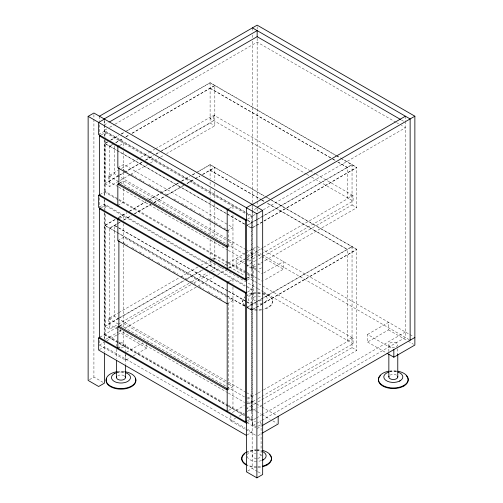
<?xml version="1.0" encoding="UTF-8"?>
<svg xmlns="http://www.w3.org/2000/svg" width="503" height="503" viewBox="0 0 503 503"><rect width="100%" height="100%" fill="white"/><g stroke="black" fill="none" stroke-linecap="round" stroke-linejoin="round"><path stroke-width="0.38" stroke-dasharray="2.52 1.89" d="M250.947 294.739L251.374 294.418M104.171 125.008L108.246 122.65M106.888 128.9L104.171 130.472L246.3 212.53M109.61 127.328L114.37 124.581M115.049 124.191L257.152 42.145L395.88 122.242M98.651 134.565L104.429 131.226L245.382 212.606M101.367 134.823L105.221 132.597L246.766 214.316M130.038 174.723L109.692 186.468L104.957 183.74L104.957 143.368L107.673 141.802M110.383 140.236L118.526 135.54M121.236 133.974L124.631 132.012M125.31 131.623L210.103 82.668L335.74 155.207M107.673 141.984L104.957 143.55L226.52 213.737M111.062 140.029L118.526 135.722M121.236 134.15L124.631 132.195M127.341 130.629L210.103 82.85L335.74 155.389M113.747 143.764L109.692 146.103L109.692 186.468M115.797 142.575L123.254 138.268M125.97 136.703L129.359 134.747M132.075 133.176L214.831 85.397L214.831 125.769L166.669 153.572M109.692 146.285L113.747 143.94M115.797 142.758L123.254 138.451M125.97 136.885L129.359 134.93M132.075 133.358L214.831 85.579M119.764 145.442L123.619 143.217L123.619 147.926M117.84 167.801L123.619 164.462L227.532 224.457M118.155 186.802L108.635 181.313L108.635 175.849L118.136 170.366M121.525 168.404L137.803 159.005M140.519 157.439L148.662 152.742M149.341 152.346L154.767 149.215M155.446 148.825L213.781 115.143L309.603 170.467M109.692 176.452L114.42 173.724L227.859 239.214M214.831 115.753L210.103 118.482L305.874 173.78M108.635 181.313L118.136 175.83M118.815 175.434L123.562 172.692M124.241 172.303L141.877 162.123M145.266 160.161L153.409 155.465M156.119 153.899L158.835 152.327M161.551 150.762L213.781 120.607L213.781 115.143M104.957 183.74L123.952 172.774M124.631 172.384L142.267 162.199M145.656 160.243L153.119 155.93M155.836 154.364L159.904 152.019M160.583 151.623L210.103 123.034L214.831 125.769M130.717 174.327L147.675 164.538M150.391 162.972L159.885 157.489M160.564 157.099L163.959 155.138M99.934 194.529L105.221 191.48L118.362 199.069M120.242 182.809L123.619 180.854L227.532 240.849M99.292 207.041L104.429 204.073L245.382 285.452M101.367 207.664L105.221 205.438L246.766 287.163M117.84 205.438L123.619 202.099L123.619 188.443M189.053 283.302L109.692 329.125L104.957 326.397L104.957 225.319L115.13 219.446M118.526 217.491L126.662 212.788M129.378 211.222L145.656 201.822M149.051 199.867L178.898 182.633M181.608 181.067L189.071 176.76M192.46 174.799L195.856 172.843M196.535 172.454L210.103 164.619L264.421 195.975M115.13 219.629L104.957 225.501L226.52 295.689M118.526 217.673L126.662 212.97M129.378 211.405L145.656 202.005M149.051 200.049L160.583 193.391M161.262 192.995L178.898 182.815M181.608 181.25L189.75 176.547M192.46 174.981L195.856 173.026M198.566 171.46L210.103 164.802L264.421 196.157M119.764 218.289L123.619 216.064L123.619 219.987M120.544 221.785L109.692 228.054L109.692 329.125M123.254 220.22L131.396 215.523M134.106 213.951L151.07 204.161M153.78 202.596L164.632 196.333M167.348 194.762L183.626 185.362M187.022 183.406L194.479 179.099M195.158 178.71L199.911 175.968M202.621 174.396L214.831 167.348L214.831 180.847M109.692 228.236L120.544 221.968M123.933 220.012L131.396 215.705M134.785 213.744L151.07 204.344M153.78 202.778L165.311 196.12M165.99 195.73L183.626 185.544M187.022 183.589L194.479 179.282M195.158 178.892L199.911 176.151M202.621 174.579L214.831 167.53M117.84 240.648L123.619 237.309L227.532 297.304M229.117 208.575L232.971 206.349L232.971 210.902M256.499 208.242L252.418 210.6L252.418 425.796L255.82 423.834M255.14 214.492L252.418 216.064L246.979 212.92M263.302 209.782L405.405 127.737L401.325 125.385M227.186 230.934L232.971 227.595L228.217 224.854M247.514 219.201L252.16 216.516L246.061 212.995M255.719 220.226L246.898 225.319L251.632 228.054L255.7 225.702M256.398 219.836L352.043 164.619L352.043 204.985L256.398 260.208M257.077 219.629L246.898 225.501L251.632 228.236L255.7 225.885M257.756 219.239L352.043 164.802M256.379 225.313L356.772 167.348L356.772 207.714L257.737 264.892M256.379 225.495L356.772 167.53L340.493 158.131M227.186 247.325L232.971 243.986L228.217 241.239M118.155 329.459L108.635 323.963L108.635 318.5L118.136 313.017M118.815 312.627L179.86 277.379M180.539 276.99L198.176 266.804M200.892 265.238L209.707 260.152M210.386 259.755L213.781 257.8L244.722 275.663M109.692 319.109L114.42 316.381L227.859 381.871M213.479 259.183L214.831 258.404M108.635 323.963L118.136 318.481M118.815 318.091L183.935 280.492M184.614 280.102L202.25 269.922M205.639 267.961L213.781 263.264M104.957 326.397L184.324 280.573M187.034 279.008L203.319 269.608M206.029 268.042L210.103 265.691L214.831 268.42L214.831 263.729M191.769 281.737L207.368 272.733M210.763 270.771L214.831 268.42M99.934 337.186L117.117 327.264M119.808 325.711L191.228 284.478M193.919 282.925L209.588 273.877M212.279 272.324L221.144 267.206M224.514 265.257L244.911 253.481M245.59 253.091L255.801 247.199M246.898 255.675L251.632 252.94L246.879 250.198M352.043 194.969L347.309 197.698L347.309 167.348L338.481 162.249M257.448 250.796L247.954 256.279L247.954 261.742L257.448 256.26M258.127 250.406L262.874 247.665M263.553 247.275L353.093 195.573L353.093 201.037L263.553 252.732M228.469 267.829L232.971 265.232L232.971 214.203M105.529 339.418L118.45 331.961M119.129 331.565L121.845 329.999M125.247 328.038L197.321 286.427M198 286.031L214.316 276.612M217.717 274.651L227.916 268.759M228.595 268.369L246.275 258.158M246.954 257.769L255.794 252.663M99.437 340.506L99.437 345.058L104.184 342.317M106.9 340.751L117.073 334.879M117.752 334.489L120.469 332.917L146.75 348.095L146.75 344.304M246.231 264.396L236.121 258.561L236.121 266.144L244.263 261.447M246.979 259.881L255.794 254.788M258.127 255.87L262.874 253.128M99.292 349.698L104.429 346.73L245.382 428.103M255.719 260.598L246.898 265.691L251.632 268.42L257.058 265.288M229.117 281.422L232.971 279.196L232.971 283.906M117.84 348.095L123.619 344.756L123.619 331.1M247.514 278.084L251.368 275.858L251.368 216.975L247.426 214.699M247.017 280.19L252.16 277.222L247.413 274.481M126.404 352.257L142.682 342.857M263.767 272.953L283.434 261.591L283.434 269.18L263.767 280.536M89.421 379.677L93.916 377.08L104.429 383.154M99.437 345.058L125.725 360.236L130.472 357.495M133.188 355.929L146.75 348.095M227.186 303.781L232.971 300.442L228.217 297.694M247.514 292.042L252.16 289.363L246.061 285.842M255.719 302.177L246.898 307.27L251.632 310.005L255.7 307.654M256.398 301.787L352.043 246.571L352.043 347.642L256.398 402.859M257.077 301.58L246.898 307.452L251.632 310.188L255.7 307.836M257.756 301.184L352.043 246.747M256.379 307.264L356.772 249.299L356.772 350.371L257.737 407.549M256.379 307.446L356.772 249.482L270.532 199.691M227.186 389.982L232.971 386.644L228.217 383.896M246.898 398.326L251.632 395.597L246.879 392.849M352.043 337.626L347.309 340.355L347.309 249.299L267.156 203.023M257.448 393.453L247.954 398.936L247.954 404.399L257.448 398.917M258.127 393.063L262.874 390.315M263.553 389.926L353.093 338.23L353.093 343.694L263.553 395.389M228.469 410.486L232.971 407.889L232.971 287.043M232.223 412.567L244.433 405.519M247.149 403.953L251.896 401.212L255.939 403.544M367.548 334.438L388.58 322.297L388.58 329.886L367.548 342.027L367.548 334.438L392.491 348.837M258.127 398.521L262.874 395.779M255.719 403.255L246.898 408.342L251.632 411.077L257.058 407.939M230.864 415.629L230.864 420.942L235.611 418.2M239.007 416.239L244.433 413.108M247.149 411.542L251.896 408.801L255.939 411.133M247.514 420.734L251.368 418.509L251.368 289.816L247.426 287.54M247.017 422.847L252.16 419.879L247.413 417.138M255.82 418.37L252.418 420.332L246.979 417.194M256.499 417.98L261.258 415.226M261.937 414.837L405.405 332.011M256.499 423.438L261.258 420.69M261.937 420.301L405.405 337.475L405.405 121.695M257.152 428.531L261.233 426.173M247.017 434.988L252.16 432.02L246.061 428.499M257.832 435.724L261.22 433.768M247.658 471.041L252.16 468.444L257.417 471.474M255.354 300.819L254.449 300.398A4.458 2.578 0 0 1 255.543 296.361M396.54 375.156L395.635 374.729A4.458 2.578 0 0 0 390.234 375.068M124.222 375.76L123.317 375.339A4.458 2.578 0 0 0 117.916 375.672M401.325 119.921L404.041 121.493M396.559 122.638L398.602 123.813M336.419 155.597L340.493 157.948M341.172 158.344L356.772 167.348M336.419 155.779L339.814 157.741M210.103 88.132L332.37 158.722M333.049 159.111L335.086 160.287M210.103 88.314L335.086 160.47M337.802 162.041L347.309 167.53M310.282 170.857L315.362 173.793M316.041 174.183L353.093 195.573M306.553 174.17L310.961 176.716M311.64 177.106L353.093 201.037M352.043 204.985L356.772 207.714M267.137 197.547L269.853 199.113M270.532 199.509L356.772 249.299M265.1 196.554L269.853 199.295M210.103 170.083L261.044 199.496M261.723 199.886L264.44 201.451M210.103 170.266L261.044 199.678M261.723 200.068L264.44 201.634M267.156 203.206L347.309 249.482M247.558 220.232L251.632 222.59L251.632 268.42M247.558 220.415L251.632 222.772M104.957 143.368L226.52 213.555M227.199 213.945L244.86 224.143M227.199 214.127L244.86 224.325M257.152 246.42L413.516 336.696M122.965 169.549L127.718 172.296M131.113 174.252L136.546 177.389M139.262 178.961L144.021 181.702M148.775 184.45L153.528 187.198M156.244 188.763L161.677 191.901M165.072 193.862L169.146 196.214M173.9 198.955L178.659 201.703M181.376 203.275L187.487 206.802M190.203 208.368L194.957 211.115M199.031 213.467L203.784 216.215M207.865 218.566L212.618 221.307M215.334 222.879L221.446 226.407M224.162 227.978L225.52 228.758M252.418 249.148L261.258 254.254M261.912 254.631L410.134 340.204M257.825 254.392L283.434 269.18M388.58 329.886L407.449 340.783M408.128 341.172L413.516 344.285M228.538 239.604L246.2 249.802M108.635 175.849L246.219 255.279M118.834 187.198L227.563 249.972M228.243 250.362L244.552 259.781M246.904 264.785L257.014 270.62M257.693 271.01L262.409 273.733M236.121 266.144L246.231 271.985M246.904 272.375L257.014 278.209M257.693 278.599L262.409 281.322M367.548 342.027L386.423 352.924M119.022 199.446L227.532 262.094M228.217 262.491L244.798 272.06M247.426 273.582L251.368 275.858M104.429 191.932L117.985 199.76M118.664 200.15L227.765 263.138M228.437 263.528L244.703 272.922M247.08 277.027L353.093 338.23M210.103 261.139L257.272 288.37M257.649 288.59L263.082 291.727M263.39 291.903L353.093 343.694M352.043 347.642L356.772 350.371M227.859 290.816L114.42 225.319L114.42 316.381M228.538 291.206L246.2 301.404M246.879 301.794L251.632 304.541L251.632 411.077M114.42 225.501L227.859 290.998M228.538 291.388L246.2 301.586M246.879 301.976L251.632 304.724M104.957 225.319L226.52 295.506M227.199 295.896L244.86 306.094M227.199 296.078L244.86 306.277M122.965 242.396L127.718 245.137M131.792 247.495L136.546 250.236M139.262 251.808L144.021 254.549M148.096 256.901L152.849 259.649M157.602 262.39L161.677 264.748M164.393 266.313L170.504 269.841M173.221 271.413L177.98 274.154M181.376 276.116L187.487 279.649M190.203 281.215L195.636 284.352M199.031 286.314L203.784 289.055M207.865 291.407L212.618 294.154M215.334 295.726L221.446 299.254M228.538 382.261L246.2 392.459M123.619 323.511L227.532 383.506M108.635 318.5L246.219 397.936M256.612 403.934L261.327 406.657M262.006 407.046L276.832 415.61M118.834 329.849L227.563 392.629M228.243 393.019L244.552 402.438M256.612 411.523L261.327 414.246M262.006 414.635L270.092 419.307M272.789 420.86L276.832 423.199M118.362 341.719L105.221 334.137L105.221 213.285M119.022 342.103L227.532 404.752M228.217 405.141L244.798 414.717M247.426 416.233L251.368 418.509M104.429 334.589L117.985 342.411M118.664 342.807L227.765 405.795M228.437 406.185L244.703 415.572M104.171 334.74L118.45 342.983M119.129 343.379L244.257 415.623M246.979 422.652L255.801 427.751M230.864 420.942L245.018 429.109M245.697 429.499L255.801 435.34M258.07 471.858L261.359 473.751M405.405 116.206L405.405 120.915M397.772 348.742L397.772 354.238M388.85 344.693L388.85 351.76M263.729 293.23A14.87 8.582 0 0 1 272.544 301.071L272.544 301.655M261.082 423.733L261.082 455.907M257.152 26.722L257.152 29.073M257.152 38.247L257.152 200.911M257.152 201.665L257.152 205.614M257.152 208.726L257.152 212.75M253.216 266.389L253.216 298.562M252.418 27.879L252.418 31.802M252.418 34.946L252.418 38.083M252.418 41.221L252.418 202.854M252.418 203.64L252.418 210.021M252.16 205.897L252.16 211.449M252.16 212.235L252.16 468.444M251.896 401.212L251.896 408.801M242.811 301.071L242.811 301.655M228.236 230.33L228.236 246.721M228.236 303.171L228.236 389.372M214.831 183.953L214.831 187.902M214.831 190.995L214.831 200.433M214.831 203.508L214.831 223.936M214.831 224.722L214.831 238.038M214.831 241.17L214.831 259.818M213.781 257.8L213.781 259.359M210.103 82.668L210.103 123.034M210.103 164.619L210.103 178.879M210.103 182.004L210.103 185.148M210.103 188.26L210.103 197.685M210.103 200.816L210.103 221.968M210.103 222.678L210.103 235.285M210.103 239.101L210.103 258.001M210.103 261L210.103 265.691M125.725 353.408L125.725 360.236M125.454 345.429L125.454 351.704M125.454 354.841L125.454 364.26M123.619 151.566L123.619 171.492M123.619 172.265L123.619 184.827M123.619 223.653L123.619 244.364M123.619 245.099L123.619 327.491M120.469 329.125L120.469 332.917M116.533 349.227L116.533 358.645M114.42 145.876L114.42 173.724M105.221 132.597L105.221 137.306M105.221 140.444L105.221 191.48M105.221 205.438L105.221 210.147M104.429 120.607L104.429 137.162M104.429 140.306L104.429 196.893M104.429 200.037L104.429 210.254M104.429 213.398L104.429 339.902M104.429 342.285L104.429 352.502M104.171 120.506L104.171 124.43M104.171 125.216L104.171 136.2M104.171 139.337L104.171 195.83M104.171 198.968L104.171 209.173M104.171 212.31L104.171 338.645M99.437 116.206L99.437 120.915M99.437 124.838L99.437 134.251M99.437 197.805L99.437 207.223M93.916 114.59L93.916 118.519M93.916 119.305L93.916 377.08M261.485 299.964A4.458 2.578 0 0 1 257.567 301.196M257.781 296.047A4.458 2.578 0 0 1 260.001 296.424L260.906 296.845A4.458 2.578 0 0 1 261.591 297.386M261.485 267.791A4.458 2.578 0 0 1 257.567 269.023M256.417 268.923A4.458 2.578 0 0 1 255.354 268.646L254.449 268.225A4.458 2.578 0 0 1 255.543 264.188M257.781 263.874A4.458 2.578 0 0 1 260.001 264.251L260.906 264.672A4.458 2.578 0 0 1 261.591 265.213M272.544 301.071A14.87 8.582 0 0 1 263.729 308.911M261.529 309.364A14.87 8.582 0 0 1 247.162 307.144M244.798 305.365A14.87 8.582 0 0 1 244.798 296.783M256.128 292.532A14.87 8.582 0 0 0 247.162 295.003L247.162 295.588A14.87 8.582 0 0 1 256.128 293.123M257.674 292.488A14.87 8.582 0 0 1 261.529 292.777M262.27 293.494A14.87 8.582 0 0 1 272.525 301.209A14.87 8.582 0 0 1 263.729 309.502M261.529 309.949A14.87 8.582 0 0 1 247.162 307.729M244.798 305.95A14.87 8.582 0 0 1 244.798 297.367M257.674 293.073A14.87 8.582 0 0 1 261.529 293.368M262.434 293.865A9.513 5.495 0 0 1 263.132 303.12M262.434 303.378A9.513 5.495 0 0 1 257.674 304.114M257.058 304.108A9.513 5.495 0 0 1 248.212 299.159A9.513 5.495 0 0 1 255.216 293.318M257.674 293.13A9.513 5.495 0 0 1 261.321 293.551M120.883 347.938A4.458 2.578 0 0 0 125.071 346.404A4.458 2.578 0 0 0 124.222 343.587L123.317 343.165A4.458 2.578 0 0 0 118.853 343.103M119.733 347.837A4.458 2.578 0 0 1 118.67 347.56M117.073 346.598A4.458 2.578 0 0 1 117.186 344.021M116.237 372.78A9.513 5.495 0 0 1 124.631 372.465M117.142 372.283A14.87 8.582 0 0 1 124.838 372.283M117.142 371.692A14.87 8.582 0 0 1 124.838 371.692M389.668 371.855A9.513 5.495 0 0 1 396.955 371.855M389.46 371.673A14.87 8.582 0 0 1 396.408 371.566M389.46 371.088A14.87 8.582 0 0 1 396.408 370.981M257.674 458.346A4.458 2.578 0 0 0 259.856 454.071L258.951 453.643A4.458 2.578 0 0 0 257.882 453.373M256.517 458.422A4.458 2.578 0 0 1 254.304 458.044L253.399 457.623A4.458 2.578 0 0 1 255.574 453.341M257.674 426.173A4.458 2.578 0 0 0 259.856 421.898L258.951 421.47A4.458 2.578 0 0 0 257.882 421.2M256.517 426.248A4.458 2.578 0 0 1 254.304 425.871L253.399 425.45A4.458 2.578 0 0 1 255.574 421.168M261.384 460.603A9.513 5.495 0 0 1 257.869 461.289M256.624 461.339A9.513 5.495 0 0 1 247.118 456.026A9.513 5.495 0 0 1 256.008 450.361M256.624 450.355A9.513 5.495 0 0 1 261.384 451.09M260.472 467.174A14.87 8.582 0 0 1 257.398 467.45M256.624 467.463A14.87 8.582 0 0 1 247.269 465.552M246.112 452.807A14.87 8.582 0 0 1 255.851 450.304M256.624 450.298A14.87 8.582 0 0 1 260.472 450.587M260.472 466.589A14.87 8.582 0 0 1 257.398 466.866M256.624 466.878A14.87 8.582 0 0 1 247.269 464.967M246.112 452.222A14.87 8.582 0 0 1 255.851 449.72M256.624 449.707A14.87 8.582 0 0 1 260.472 450.003M396.54 342.983L395.635 342.556A4.458 2.578 0 0 0 389.838 343.14A4.458 2.578 0 0 0 390.083 346.536L390.988 346.957A4.458 2.578 0 0 0 396.785 346.372A4.458 2.578 0 0 0 396.54 342.983"/><path stroke-width="0.75" d="M114.263 373.654L114.69 373.333M262.931 460.05L263.352 459.729M399.615 381.136L400.036 380.815M104.429 353.288L104.429 383.154L98.651 386.493L88.132 380.419L88.132 116.356L93.916 113.018L262.673 210.449L262.673 474.511L256.888 477.85L246.376 471.783L246.376 207.714L252.16 204.375M99.437 116.206L257.152 25.15L414.868 116.206L414.868 345.058L393.836 357.199L387.096 353.307M104.171 118.934L257.152 30.614L257.152 36.889M104.429 119.092L98.651 122.43L98.651 134.565L246.376 219.855M109.61 121.864L257.152 36.681L400.64 119.525M246.872 278.455L245.583 279.196L99.437 194.818L99.437 135.936L100.726 135.194M119.123 145.813L117.84 146.555L117.84 167.801L227.186 230.934M246.376 292.702L98.651 207.412L98.651 195.271L99.934 194.529M117.84 205.438L117.84 184.192L119.123 183.45M246.872 421.105L245.583 421.847L99.437 337.475L99.437 208.776L100.726 208.035M119.123 218.66L117.84 219.402L117.84 240.648L227.186 303.781M228.469 208.946L227.186 209.688L227.186 268.571M252.418 204.526L405.405 116.206M257.152 207.261L414.868 116.206M99.437 135.936L245.583 220.314L246.872 219.572M88.132 116.356L256.888 213.788L262.673 210.449M246.376 435.359L98.651 350.069L98.651 337.928L99.934 337.186M117.84 348.095L117.84 326.849L119.123 326.107M228.469 281.793L227.186 282.535L227.186 411.228M99.437 208.776L245.583 293.155L246.872 292.413M262.579 425.393L414.868 337.475M262.579 432.982L278.178 423.972L278.178 416.39M252.418 27.879L410.134 118.934L410.134 340.204M227.557 246.325L118.89 183.589L118.89 167.977M117.84 184.192L227.186 247.325M98.651 195.271L246.376 280.561M227.557 388.982L118.89 326.24L118.89 240.824M117.84 326.849L227.186 389.982M98.651 337.928L246.376 423.218M403.827 385.449L403.827 386.034M397.772 354.238L397.772 376.992M393.836 349.61L393.836 357.199M388.85 354.112L388.85 376.866M267.137 464.363L267.137 464.948M256.888 213.788L256.888 477.85M245.583 220.314L245.583 279.196M245.583 293.155L245.583 421.847M125.454 365.046L125.454 377.602M116.533 360.211L116.533 377.476M124.907 376.301A4.458 2.578 0 0 1 124.071 379.4A4.458 2.578 0 0 1 118.67 379.734L117.765 379.312A4.458 2.578 0 0 1 116.715 376.81M124.838 371.692A14.87 8.582 0 0 1 133.169 384.908A14.87 8.582 0 0 1 108.811 384.908A14.87 8.582 0 0 1 117.142 371.692M125.75 372.78A9.513 5.495 0 0 1 128.278 381.067A9.513 5.495 0 0 1 113.703 381.067A9.513 5.495 0 0 1 116.237 372.78M135.357 378.35A14.87 8.582 0 0 1 120.99 389.159A14.87 8.582 0 0 1 106.63 378.35M397.647 376.326A4.458 2.578 0 0 1 395.943 379.01A4.458 2.578 0 0 1 390.988 379.13L390.083 378.709A4.458 2.578 0 0 1 389.033 376.206M397.904 371.214A14.87 8.582 0 0 1 405.343 384.424A14.87 8.582 0 0 1 381.28 384.424A14.87 8.582 0 0 1 388.718 371.214M406.191 375.672A14.87 8.582 0 0 1 397.163 388.259A14.87 8.582 0 0 1 378.445 379.966M378.495 379.218A14.87 8.582 0 0 1 380.431 375.672M398.068 372.176A9.513 5.495 0 0 1 400.602 380.463A9.513 5.495 0 0 1 386.021 380.463A9.513 5.495 0 0 1 388.555 372.176M262.673 450.449A14.87 8.582 0 0 1 271.494 458.296A14.87 8.582 0 0 1 262.673 466.136M246.112 464.363A14.87 8.582 0 0 1 246.112 452.222M270.991 456.661A14.87 8.582 0 0 1 262.673 466.721M246.112 464.948A14.87 8.582 0 0 1 244.829 453.656M269.501 454.586A14.87 8.582 0 0 1 270.708 456.12M262.082 451.342A9.513 5.495 0 0 1 262.082 460.346"/></g></svg>
